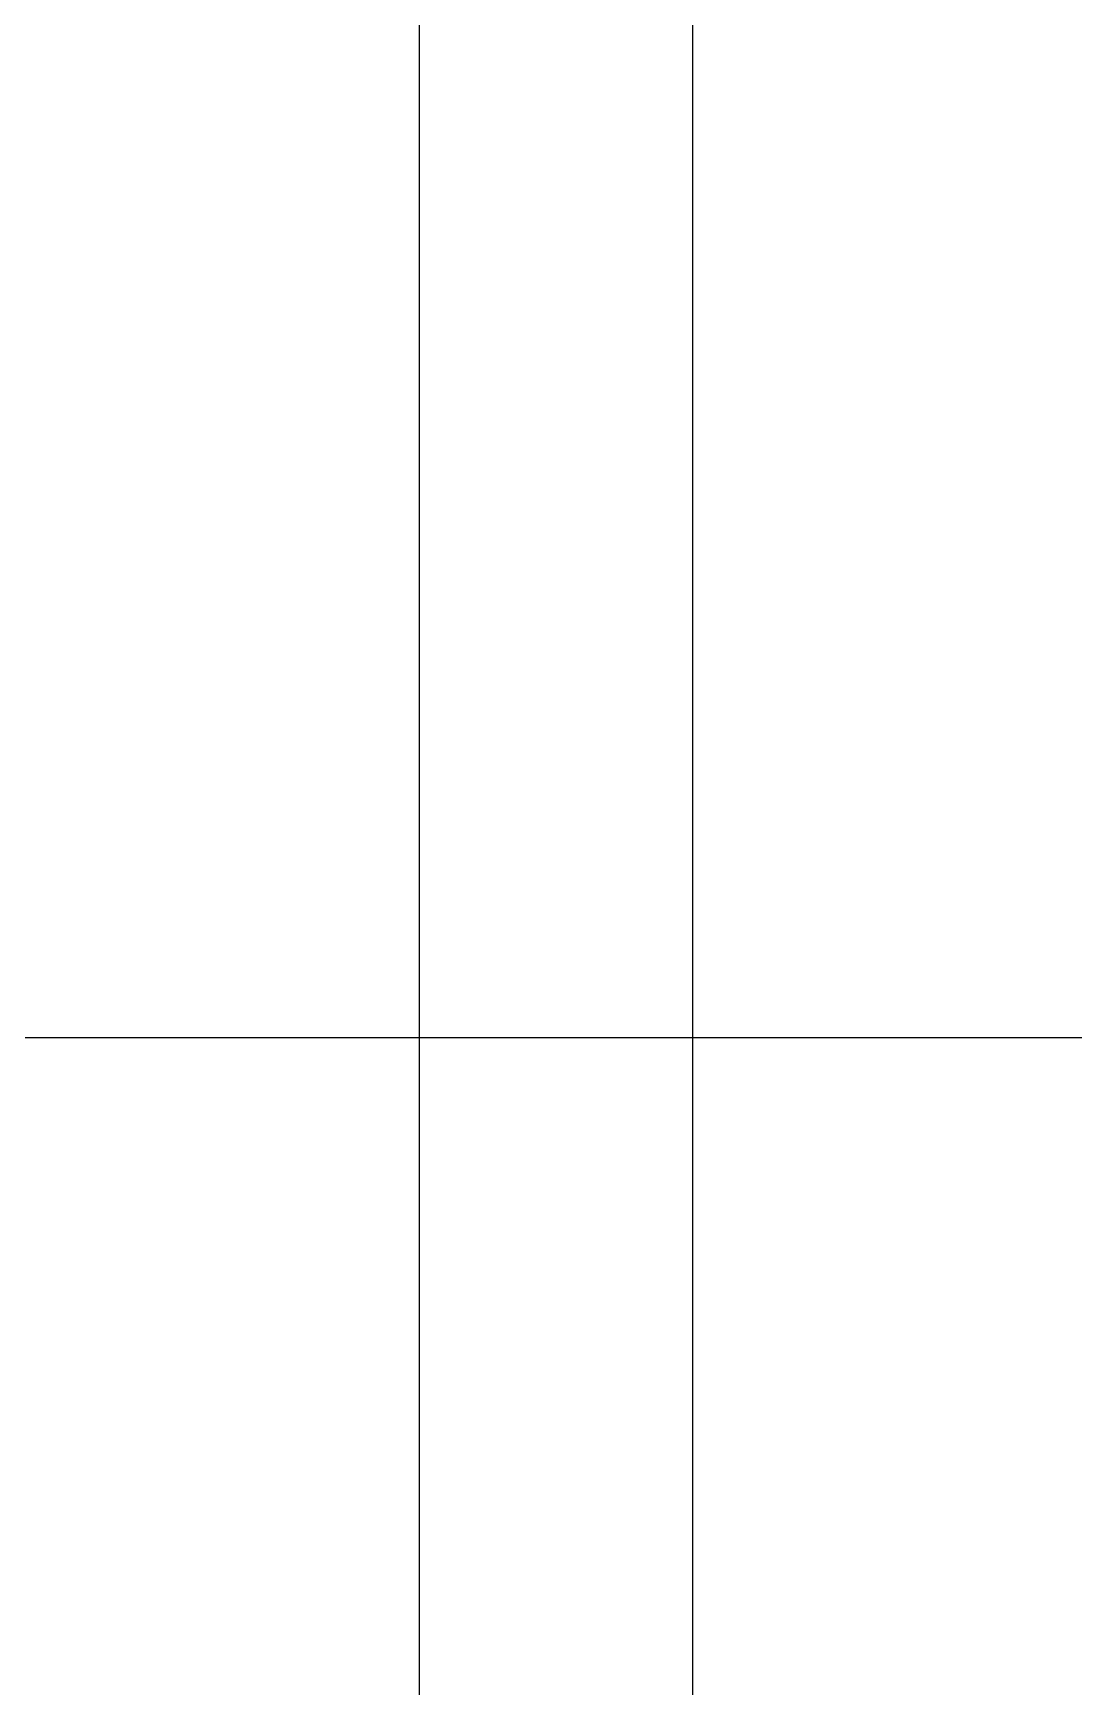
# Model space of a CAD drawing. Header units: millimetres. Extents: x 2509 to 128734, y 2492 to 91667.
# Drawn here: x 92727 to 93069, y 71921 to 72465 of the extents above; entities that cross this region are included whole.
import ezdxf

# ---------------------------------------------------------------- set-up
doc = ezdxf.new("R2010")
doc.units = ezdxf.units.MM
doc.layers.add('SSH_搬运系统', color=7, linetype='Continuous')
doc.layers.add('规划设计-立库系统-链式输送机', color=5, linetype='Continuous')
doc.styles.add('标注', font='msyh.ttf', dxfattribs={"height": 20})

# ---------------------------------------------------------------- blocks, each defined once
blk = doc.blocks.new('SSH_机械臂')
at = {"layer": 'SSH_搬运系统', "lineweight": 15}
blk.add_arc((3603.35, 2684.14, 0), 2525, 148.24173, 188.19905, dxfattribs=at)
blk = doc.blocks.new('*U166')
at = {"layer": '规划设计-立库系统-链式输送机', "color": 1}
blk.add_line((-15.84, 0), (1812.11, 0), dxfattribs=at)
at = {"layer": '规划设计-立库系统-链式输送机', "color": 4}
blk.add_lwpolyline([(150, 488), (240, 488), (240, -488), (150, -488)], close=True, dxfattribs=at)
at = {"layer": '规划设计-立库系统-链式输送机', "color": 0, "style": '标注'}
for tag, p in [('编号', (313.89, 142.41)), ('设备高度', (311.17, -149.65))]:
    blk.add_attdef(tag, p, '', height=50, dxfattribs=at)

msp = doc.modelspace()

# ---------------------------------------------------------------- block references
at = {"layer": 'SSH_搬运系统', "xscale": -1, "rotation": 270}
msp.add_blockref('SSH_机械臂', (89511.768, 70585.224, 0), dxfattribs=at)
at = {"layer": '规划设计-立库系统-链式输送机', "xscale": -1}
msp.add_blockref('*U166', (93094.266, 72134.656), dxfattribs=at)

doc.saveas('drawing.dxf')
